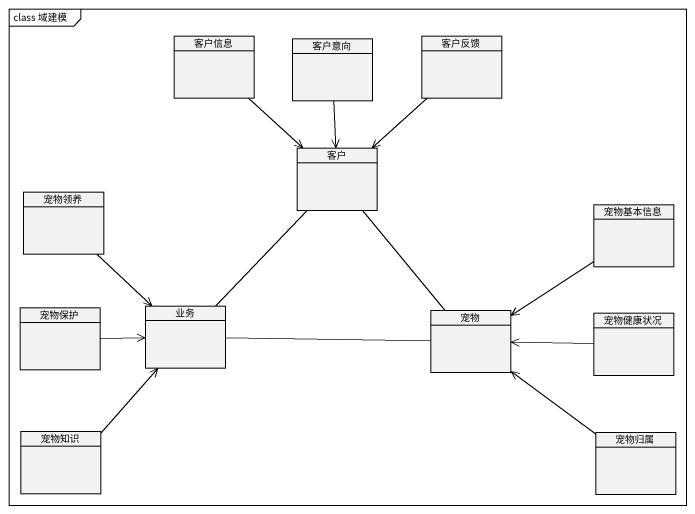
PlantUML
@startuml
mainframe class 域建模
hide circle
hide empty members
class 客户信息
class 客户意向
class 客户反馈
class 客户
class 宠物领养
class 宠物基本信息
class 宠物保护
class 业务
class 宠物
class 宠物健康状况
class 宠物知识
class 宠物归属
客户信息 --> 客户
客户意向 --> 客户
客户反馈 --> 客户
宠物领养 --> 业务
宠物基本信息 --> 宠物
宠物保护 -right-> 业务
业务 -up- 客户
业务 -right- 宠物
宠物 -up- 客户
宠物健康状况 -left-> 宠物
宠物知识 -up-> 业务
宠物归属 -up-> 宠物
@enduml
